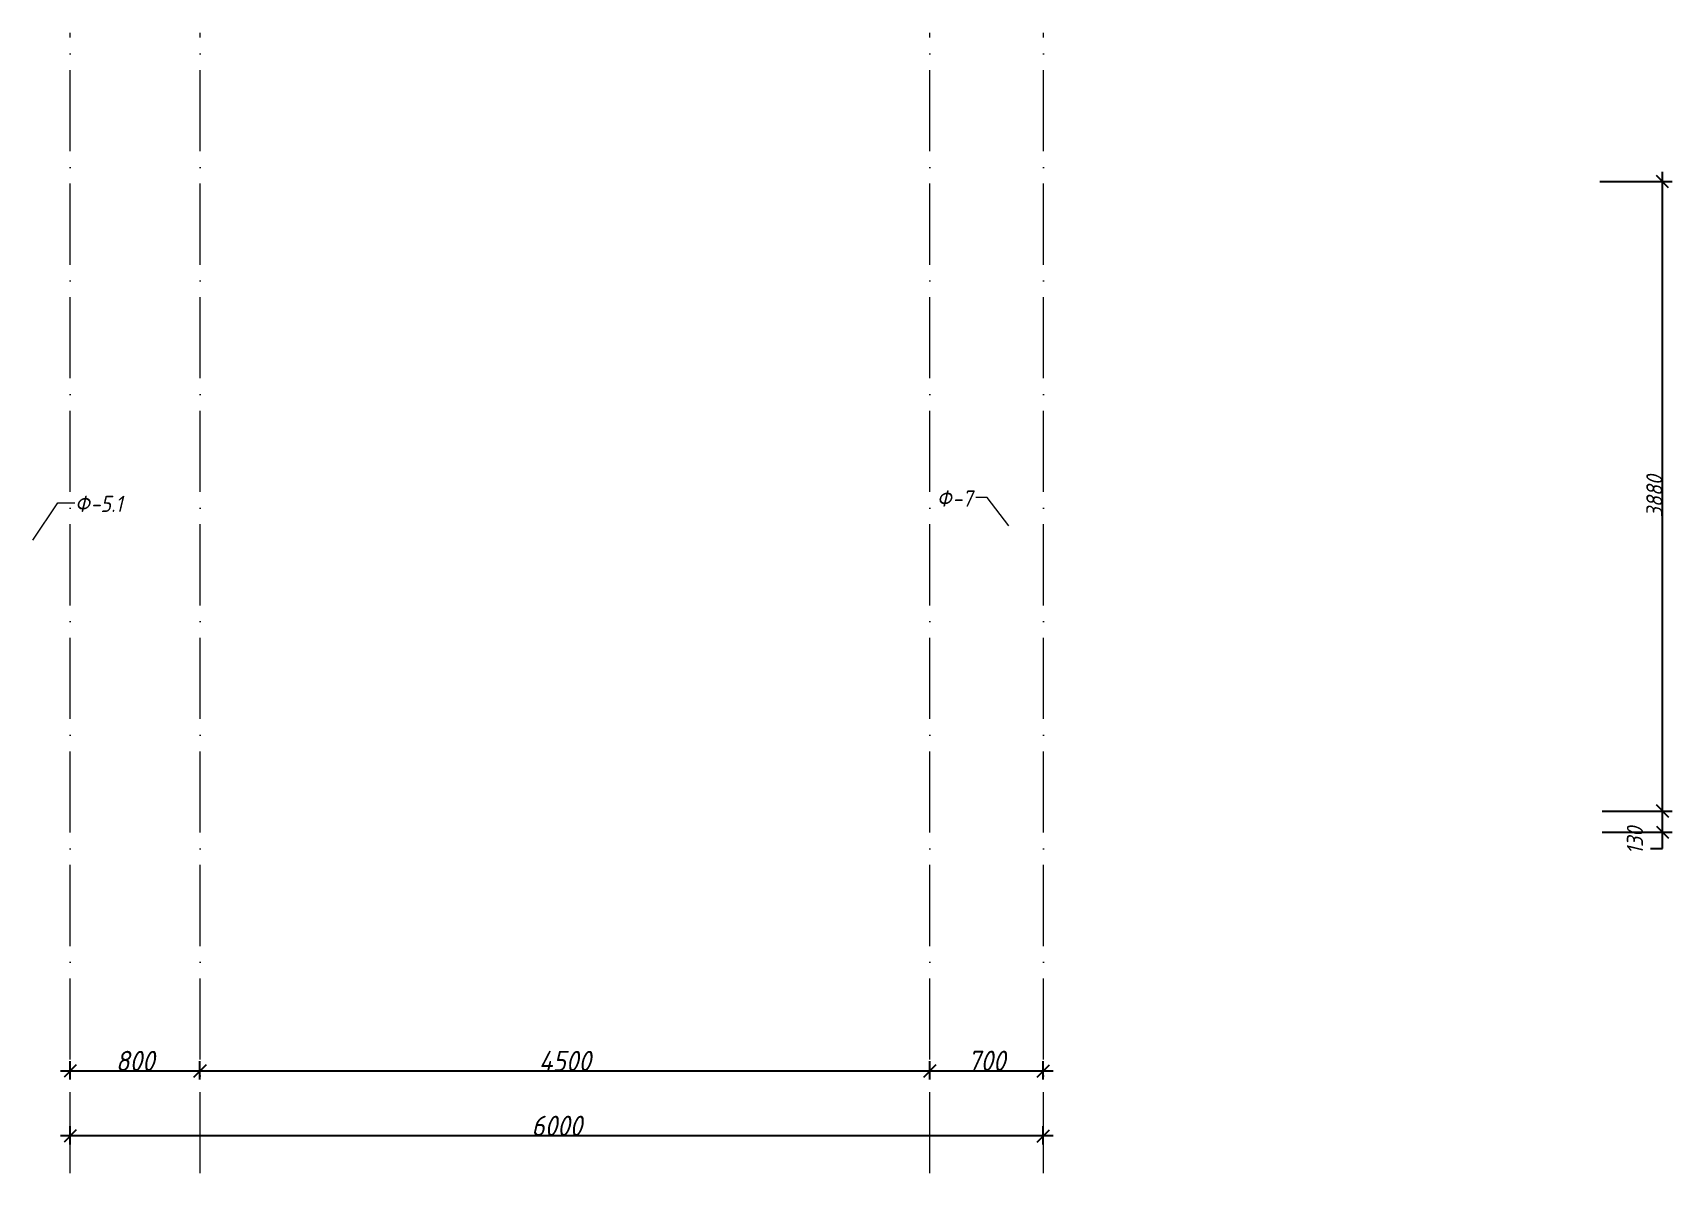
# Model space of a CAD drawing. Header units: millimetres. Extents: x 12986 to 523328, y -9759 to 30092.
# Drawn here: x 210822 to 220931, y -2233 to 4798 of the extents above; entities that cross this region are included whole.
import ezdxf

# ---------------------------------------------------------------- set-up
doc = ezdxf.new("R2010")
doc.units = ezdxf.units.MM
doc.linetypes.add('50_200_ШТРИХ_1Т_ш5_п1_п1_', pattern=[700, 500, -100, 0, -100])
for name, color, linetype, lineweight in [('A-ANNO-DIMS', 7, 'Continuous', 9), ('A-GENM-IDEN', 7, 'Continuous', 9), ('Оси-2', 7, '50_200_ШТРИХ_1Т_ш5_п1_п1_', 9)]:
    doc.layers.add(name, color=color, linetype=linetype, lineweight=lineweight)
doc.styles.add('ISOCPEUR_I_6', font='isocpeui.ttf', dxfattribs={"width": 0.9, "height": 125})
doc.styles.add('ISOCPEUR_I_7', font='isocpeui.ttf', dxfattribs={"width": 0.9, "height": 100})
doc.dimstyles.new('ISO-2_0_0_9К_СРЕДНИЙ_8', dxfattribs={"dimscale": 304.8, "dimtxt": 99.598118, "dimasz": 0.246063, "dimexe": 0.19685, "dimexo": 0, "dimgap": 0, "dimtad": 1, "dimdec": 0, "dimzin": 0, "dimdsep": 46, "dimtxsty": 'ISOCPEUR_I_7', "dimblk1": 'OBLIQUE', "dimblk2": 'OBLIQUE', "dimsah": 1, "dimcen": 0.09, "dimdle": 0.19685, "dimazin": 0, "dimtfac": 1, "dimtdec": 4, "dimtix": 1, "dimtmove": 1, "dimatfit": 3, "dimfxl": 1, "dimtvp": 1, "dimtolj": 1, "dimtzin": 0, "dimarcsym": 2})
doc.dimstyles.new('ISO-2_0_0_9К_СРЕДНИЙ_9', dxfattribs={"dimscale": 304.8, "dimtxt": 99.598118, "dimasz": 0.246063, "dimexe": 0.19685, "dimexo": 0, "dimgap": 0, "dimtad": 1, "dimdec": 0, "dimzin": 0, "dimdsep": 46, "dimtxsty": 'ISOCPEUR_I_7', "dimblk1": 'OBLIQUE', "dimblk2": 'OBLIQUE', "dimsah": 1, "dimcen": 0.09, "dimdle": 0.19685, "dimazin": 0, "dimtfac": 1, "dimtdec": 4, "dimtix": 1, "dimtmove": 0, "dimatfit": 3, "dimfxl": 1, "dimtvp": 1, "dimtolj": 1, "dimtzin": 0, "dimarcsym": 2})
doc.dimstyles.new('ISO-2_5_0_9К_БОЛЬШОЙ', dxfattribs={"dimscale": 304.8, "dimtxt": 124.497647, "dimasz": 0.246063, "dimexe": 0.19685, "dimexo": 0, "dimgap": 0, "dimtad": 1, "dimdec": 0, "dimzin": 0, "dimdsep": 46, "dimtxsty": 'ISOCPEUR_I_6', "dimblk1": 'OBLIQUE', "dimblk2": 'OBLIQUE', "dimsah": 1, "dimcen": 0.09, "dimdle": 0.19685, "dimazin": 0, "dimtfac": 1, "dimtdec": 4, "dimtix": 1, "dimtmove": 0, "dimatfit": 3, "dimfxl": 1, "dimtvp": 1, "dimtolj": 1, "dimtzin": 0, "dimarcsym": 2})

# ---------------------------------------------------------------- blocks, each defined once
blk = doc.blocks.new('_Oblique')
at = {"color": 0, "linetype": 'ByBlock', "lineweight": -2}
blk.add_line((-0.5, -0.5), (0.5, 0.5), dxfattribs=at)
blk = doc.blocks.new('DIMBLOCK920-АР1_1_Вид А')
at = {"layer": 'A-ANNO-DIMS', "color": 0, "lineweight": -2, "transparency": 16777216}
for p, q in [((217113, -1603), (216293, -1603)), ((216353, -1656), (216353, -1543)), ((217053, -1656), (217053, -1543))]:
    blk.add_line(p, q, dxfattribs=at)
at = {"layer": 'Defpoints', "color": 0, "transparency": 16777216}
for p in [(216353, -1603), (216353, -1656), (217053, -1656)]:
    blk.add_point(p, dxfattribs=at)
at = {"layer": 'A-ANNO-DIMS', "color": 0, "lineweight": -2, "transparency": 16777216, "xscale": 75, "yscale": 75, "zscale": 75, "rotation": 180}
blk.add_blockref('_Oblique', (216353, -1603), dxfattribs=at)
at = {"layer": 'A-ANNO-DIMS', "color": 0, "lineweight": -2, "transparency": 16777216, "xscale": 75, "yscale": 75, "zscale": 75}
blk.add_blockref('_Oblique', (217053, -1603), dxfattribs=at)
at = {"layer": 'A-ANNO-DIMS', "color": 0, "transparency": 16777216, "insert": (216703, -1540), "char_height": 125, "width": 284.43, "attachment_point": 5, "style": 'ISOCPEUR_I_6'}
blk.add_mtext('\\A1;700', dxfattribs=at)
blk = doc.blocks.new('DIMBLOCK921-АР1_1_Вид А')
at = {"layer": 'A-ANNO-DIMS', "color": 0, "lineweight": -2, "transparency": 16777216}
for p, q in [((216413, -1603), (211793, -1603)), ((211853, -1656), (211853, -1543)), ((216353, -1656), (216353, -1543))]:
    blk.add_line(p, q, dxfattribs=at)
at = {"layer": 'Defpoints', "color": 0, "transparency": 16777216}
for p in [(211853, -1603), (211853, -1656), (216353, -1656)]:
    blk.add_point(p, dxfattribs=at)
at = {"layer": 'A-ANNO-DIMS', "color": 0, "lineweight": -2, "transparency": 16777216, "xscale": 75, "yscale": 75, "zscale": 75, "rotation": 180}
blk.add_blockref('_Oblique', (211853, -1603), dxfattribs=at)
at = {"layer": 'A-ANNO-DIMS', "color": 0, "lineweight": -2, "transparency": 16777216, "xscale": 75, "yscale": 75, "zscale": 75}
blk.add_blockref('_Oblique', (216353, -1603), dxfattribs=at)
at = {"layer": 'A-ANNO-DIMS', "color": 0, "transparency": 16777216, "insert": (214103, -1541), "char_height": 125, "width": 390.73, "attachment_point": 5, "style": 'ISOCPEUR_I_6'}
blk.add_mtext('\\A1;4500', dxfattribs=at)
blk = doc.blocks.new('DIMBLOCK922-АР1_1_Вид А')
at = {"layer": 'A-ANNO-DIMS', "color": 0, "lineweight": -2, "transparency": 16777216}
for p, q in [((211913, -1603), (210993, -1603)), ((211053, -1656), (211053, -1543)), ((211853, -1656), (211853, -1543))]:
    blk.add_line(p, q, dxfattribs=at)
at = {"layer": 'Defpoints', "color": 0, "transparency": 16777216}
for p in [(211053, -1603), (211053, -1656), (211853, -1656)]:
    blk.add_point(p, dxfattribs=at)
at = {"layer": 'A-ANNO-DIMS', "color": 0, "lineweight": -2, "transparency": 16777216, "xscale": 75, "yscale": 75, "zscale": 75, "rotation": 180}
blk.add_blockref('_Oblique', (211053, -1603), dxfattribs=at)
at = {"layer": 'A-ANNO-DIMS', "color": 0, "lineweight": -2, "transparency": 16777216, "xscale": 75, "yscale": 75, "zscale": 75}
blk.add_blockref('_Oblique', (211853, -1603), dxfattribs=at)
at = {"layer": 'A-ANNO-DIMS', "color": 0, "transparency": 16777216, "insert": (211453, -1541), "char_height": 125, "width": 284.43, "attachment_point": 5, "style": 'ISOCPEUR_I_6'}
blk.add_mtext('\\A1;800', dxfattribs=at)
blk = doc.blocks.new('DIMBLOCK923-АР1_1_Вид А')
at = {"layer": 'A-ANNO-DIMS', "color": 0, "lineweight": -2, "transparency": 16777216}
for p, q in [((217113, -2003), (210993, -2003)), ((211053, -2056), (211053, -1943)), ((217053, -2056), (217053, -1943))]:
    blk.add_line(p, q, dxfattribs=at)
at = {"layer": 'Defpoints', "color": 0, "transparency": 16777216}
for p in [(211053, -2003), (211053, -2056), (217053, -2056)]:
    blk.add_point(p, dxfattribs=at)
at = {"layer": 'A-ANNO-DIMS', "color": 0, "lineweight": -2, "transparency": 16777216, "xscale": 75, "yscale": 75, "zscale": 75, "rotation": 180}
blk.add_blockref('_Oblique', (211053, -2003), dxfattribs=at)
at = {"layer": 'A-ANNO-DIMS', "color": 0, "lineweight": -2, "transparency": 16777216, "xscale": 75, "yscale": 75, "zscale": 75}
blk.add_blockref('_Oblique', (217053, -2003), dxfattribs=at)
at = {"layer": 'A-ANNO-DIMS', "color": 0, "transparency": 16777216, "insert": (214053, -1941), "char_height": 125, "width": 379.24, "attachment_point": 5, "style": 'ISOCPEUR_I_6'}
blk.add_mtext('\\A1;6000', dxfattribs=at)
blk = doc.blocks.new('DIMBLOCK924-АР1_1_Вид А')
at = {"layer": 'A-ANNO-DIMS', "color": 0, "lineweight": -2, "transparency": 16777216}
for p, q in [((220499, 0), (220931, 0)), ((220871, -190), (220871, 60)), ((220498, -130), (220931, -130)), ((220871, -231), (220871, -130)), ((220796, -231), (220871, -231))]:
    blk.add_line(p, q, dxfattribs=at)
at = {"layer": 'Defpoints', "color": 0, "transparency": 16777216}
for p in [(220499, 0), (220871, 0), (220498, -130)]:
    blk.add_point(p, dxfattribs=at)
at = {"layer": 'A-ANNO-DIMS', "color": 0, "lineweight": -2, "transparency": 16777216, "xscale": 75, "yscale": 75, "zscale": 75}
for p, rotation in [((220871, 0), 90), ((220871, -130), 270)]:
    blk.add_blockref('_Oblique', p, dxfattribs=dict(at, rotation=rotation))
at = {"layer": 'A-ANNO-DIMS', "color": 0, "transparency": 16777216, "insert": (220651, -267), "char_height": 100, "width": 204.56, "attachment_point": 1, "rotation": 90, "line_spacing_factor": 1.149209, "style": 'ISOCPEUR_I_7'}
blk.add_mtext('\\A1;130', dxfattribs=at)
blk = doc.blocks.new('DIMBLOCK925-АР1_1_Вид А')
at = {"layer": 'A-ANNO-DIMS', "color": 0, "lineweight": -2, "transparency": 16777216}
for p, q in [((220484, 3880), (220931, 3880)), ((220871, -60), (220871, 3940)), ((220499, 0), (220931, 0))]:
    blk.add_line(p, q, dxfattribs=at)
at = {"layer": 'Defpoints', "color": 0, "transparency": 16777216}
for p in [(220484, 3880), (220871, 3880), (220499, 0)]:
    blk.add_point(p, dxfattribs=at)
at = {"layer": 'A-ANNO-DIMS', "color": 0, "lineweight": -2, "transparency": 16777216, "xscale": 75, "yscale": 75, "zscale": 75}
for p, rotation in [((220871, 3880), 90), ((220871, 0), 270)]:
    blk.add_blockref('_Oblique', p, dxfattribs=dict(at, rotation=rotation))
at = {"layer": 'A-ANNO-DIMS', "color": 0, "transparency": 16777216, "insert": (220821, 1940), "char_height": 100, "width": 303.39, "attachment_point": 5, "rotation": 90, "style": 'ISOCPEUR_I_7'}
blk.add_mtext('\\A1;3880', dxfattribs=at)

msp = doc.modelspace()

# ---------------------------------------------------------------- linework, layer by layer
at = {"layer": 'A-GENM-IDEN'}
for p, q in [((216707.18109, 1932.65299), (216637.27032, 1932.65299)), ((216840.07771, 1757.63142), (216707.18109, 1932.65299)), ((210822.11107, 1670), (210976.59653, 1899.76764)), ((210976.59653, 1899.76764), (211082.29191, 1899.76764))]:
    msp.add_line(p, q, dxfattribs=at)
at = {"layer": 'Оси-2'}
for p, q in [((211053.33675, -2232.82492), (211053.33675, 4797.71884)), ((211853.33675, -2232.82492), (211853.33675, 4797.71884)), ((216353.33675, -2232.82492), (216353.33675, 4797.71884)), ((217053.33675, -2232.82492), (217053.33675, 4797.71884))]:
    msp.add_line(p, q, dxfattribs=at)

# ---------------------------------------------------------------- texts
at = {"layer": 'A-GENM-IDEN', "char_height": 100, "attachment_point": 1, "style": 'ISOCPEUR_I_7'}
for s, insert, width in [('\\fISOCPEUR|b0|i1|c204|p34|;\\W.9;Ф', (211082.29191, 1943.57493), 115.443), ('-5.1', (211177.54191, 1943.57493), 252.5315625), ('\\fISOCPEUR|b0|i1|c204|p34|;\\W.9;Ф', (216396.32162, 1976.46029), 115.443), ('-7', (216491.57162, 1976.46029), 158.734125)]:
    msp.add_mtext(s, dxfattribs=dict(at, insert=insert, width=width))

# ---------------------------------------------------------------- dimensions: what is measured, and where the dimension line sits
at = {"layer": 'A-ANNO-DIMS'}
dim = msp.add_linear_dim(base=(220870.80803, 3880), p1=(220498.58166, 0), p2=(220484.28381, 3880), angle=90, dimstyle='ISO-2_0_0_9К_СРЕДНИЙ_9', override={"dimpost": '<>', "dimfxl": 3880.026344}, dxfattribs=at)
dim.commit()
dim.dimension.update_dxf_attribs({"geometry": 'DIMBLOCK925-АР1_1_Вид А', "text_midpoint": (220820.80803, 1940)})
dim = msp.add_linear_dim(base=(220870.80803, 0), p1=(220498.46664, -130), p2=(220498.58166, 0), angle=90, dimstyle='ISO-2_0_0_9К_СРЕДНИЙ_8', override={"dimpost": '<>', "dimfxl": 130.000051}, dxfattribs=at)
dim.commit()
dim.dimension.update_dxf_attribs({"geometry": 'DIMBLOCK924-АР1_1_Вид А', "text_midpoint": (220806.82912, -231.36416), "dimtype": 160, "text_rotation": 90})
for base, p1, p2, override, picture, middle in [((211053.33675, -1603.41365), (211853.33675, -1656.44666), (211053.33675, -1656.44666), {"dimpost": '<>', "dimfxl": 800}, 'DIMBLOCK922-АР1_1_Вид А', (211453.33675, -1540.91365)), ((211853.33675, -1603.41365), (216353.33675, -1656.44666), (211853.33675, -1656.44666), {"dimpost": '<>', "dimfxl": 4500}, 'DIMBLOCK921-АР1_1_Вид А', (214103.33675, -1540.91365)), ((216353.33675, -1603.41365), (217053.33675, -1656.44666), (216353.33675, -1656.44666), {"dimpost": '<>', "dimfxl": 700}, 'DIMBLOCK920-АР1_1_Вид А', (216703.33675, -1540.10873)), ((211053.33675, -2003.41365), (217053.33675, -2056.44666), (211053.33675, -2056.44666), {"dimpost": '<>', "dimfxl": 6000}, 'DIMBLOCK923-АР1_1_Вид А', (214053.33675, -1940.91365))]:
    dim = msp.add_linear_dim(base=base, p1=p1, p2=p2, dimstyle='ISO-2_5_0_9К_БОЛЬШОЙ', override=override, dxfattribs=at)
    dim.commit()
    dim.dimension.update_dxf_attribs({"geometry": picture, "text_midpoint": middle})

doc.saveas('drawing.dxf')
